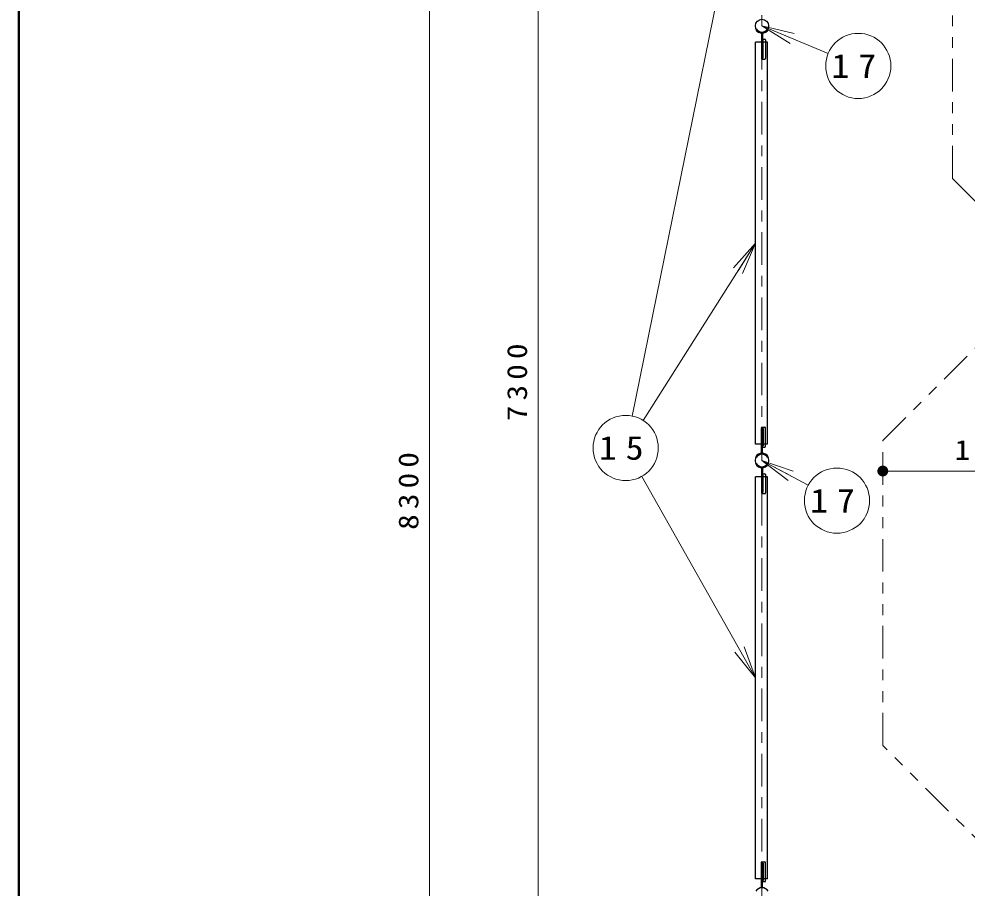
# Model space of a CAD drawing. Units: millimetres on the paper, scale 1:50. Extents: x 35 to 420, y -297 to 267.
# Drawn here: x 35 to 122.3, y 102.2 to 182.2 of the extents above; entities that cross this region are included whole.
import ezdxf

# ---------------------------------------------------------------- set-up
doc = ezdxf.new("R2010")
doc.units = ezdxf.units.MM
doc.linetypes.add('USER2', pattern=[6, 3, -1, 1, -1])
doc.linetypes.add('USER3', pattern=[8, 3, -1, 1, -1, 1, -1])
doc.layers.add('1_50', color=20, linetype='Continuous', lineweight=25)
doc.layers.add('LY_3', color=7, linetype='Continuous', lineweight=13)
doc.styles.add('ＭＳ ゴシック', font='')
doc.styles.get('ＭＳ ゴシック').set_extended_font_data('MS Gothic')

# ---------------------------------------------------------------- blocks, each defined once
blk = doc.blocks.new('filled_dot')
at = {"color": 0, "linetype": 'Continuous', "lineweight": -2, "const_width": 1.25}
blk.add_lwpolyline([(-0.625, 0, 1), (0.625, 0, 1)], format="xyb", close=True, dxfattribs=at)

msp = doc.modelspace()

# ---------------------------------------------------------------- linework, layer by layer
at = {"layer": '1_50', "color": 7, "lineweight": 13}
for p, q in [((72.791, 55.515), (72.791, 221.515)), ((82.791, 75.515), (82.791, 221.515)), ((102.791, 201.515), (91.442, 145.603)), ((105.969, 179.901), (103.391, 181.515)), ((103.391, 181.515), (106.353, 180.824)), ((103.391, 181.515), (106.161, 180.363)), ((103.391, 181.515), (109.484, 178.981)), ((102.791, 161.515), (92.451, 145.197)), ((100.763, 159.248), (102.791, 161.515)), ((102.791, 161.515), (101.186, 158.981)), ((102.791, 161.515), (101.608, 158.713)), ((105.8, 139.657), (103.391, 141.515)), ((103.391, 141.515), (106.272, 140.538)), ((103.391, 141.515), (106.036, 140.098)), ((103.391, 141.515), (107.647, 139.234)), ((114.511, 140.539), (134.511, 140.539)), ((102.791, 121.515), (92.321, 140.051)), ((102.791, 121.515), (101.316, 124.127)), ((101.751, 124.373), (102.791, 121.515)), ((102.791, 121.515), (100.881, 123.881))]:
    msp.add_line(p, q, dxfattribs=at)
at = {"layer": '1_50', "color": 131, "linetype": 'USER2', "lineweight": 13}
msp.add_line((103.391, 75.515), (103.391, 221.515), dxfattribs=at)
at = {"layer": '1_50', "color": 70, "linetype": 'USER3', "lineweight": 13}
for q in [(120.933, 195.549), (132.648, 155.765)]:
    msp.add_line((120.933, 167.48), q, dxfattribs=at)
at = {"layer": '1_50', "color": 2}
for p, q in [((102.873, 181.204), (102.817, 181.172)), ((103.359, 180.846), (103.359, 178.591)), ((103.423, 180.846), (103.423, 178.591)), ((103.91, 181.204), (103.966, 181.172)), ((103.359, 178.591), (103.423, 178.591)), ((103.359, 142.184), (103.359, 144.439)), ((103.359, 144.439), (103.423, 144.439)), ((103.423, 142.184), (103.423, 144.439)), ((102.873, 141.826), (102.817, 141.858)), ((103.91, 141.826), (103.966, 141.858)), ((102.873, 141.204), (102.817, 141.172)), ((103.359, 140.846), (103.359, 138.591)), ((103.423, 140.846), (103.423, 138.591)), ((103.91, 141.204), (103.966, 141.172)), ((103.359, 138.591), (103.423, 138.591)), ((103.359, 102.184), (103.359, 104.439)), ((103.359, 104.439), (103.423, 104.439)), ((103.423, 102.184), (103.423, 104.439))]:
    msp.add_line(p, q, dxfattribs=at)
at = {"layer": '1_50', "color": 7}
for p, q in [((103.891, 180.012), (102.791, 180.012)), ((102.791, 143.017), (102.791, 180.012)), ((103.891, 143.017), (103.891, 180.012)), ((103.891, 143.017), (102.791, 143.017)), ((103.891, 140.012), (102.791, 140.012)), ((102.791, 103.017), (102.791, 140.012)), ((103.891, 103.017), (103.891, 140.012)), ((103.891, 103.017), (102.791, 103.017))]:
    msp.add_line(p, q, dxfattribs=at)
at = {"layer": '1_50', "color": 1}
for p, q in [((103.503, 180.17), (103.423, 180.17)), ((103.463, 180.281), (103.663, 180.281)), ((103.503, 178.581), (103.503, 180.17)), ((103.723, 180.221), (103.723, 178.521)), ((103.343, 178.541), (103.343, 178.501)), ((103.383, 178.581), (103.503, 178.581)), ((103.383, 178.461), (103.663, 178.461)), ((103.343, 144.489), (103.343, 144.529)), ((103.383, 144.569), (103.663, 144.569)), ((103.383, 144.449), (103.503, 144.449)), ((103.503, 144.449), (103.503, 142.859)), ((103.723, 142.809), (103.723, 144.509)), ((103.503, 142.859), (103.423, 142.859)), ((103.463, 142.749), (103.663, 142.749)), ((103.503, 140.17), (103.423, 140.17)), ((103.463, 140.281), (103.663, 140.281)), ((103.503, 138.581), (103.503, 140.17)), ((103.723, 140.221), (103.723, 138.521)), ((103.343, 138.541), (103.343, 138.501)), ((103.383, 138.581), (103.503, 138.581)), ((103.383, 138.461), (103.663, 138.461)), ((103.343, 104.489), (103.343, 104.529)), ((103.383, 104.569), (103.663, 104.569)), ((103.383, 104.449), (103.503, 104.449)), ((103.503, 104.449), (103.503, 102.859)), ((103.723, 102.809), (103.723, 104.509)), ((103.503, 102.859), (103.423, 102.859)), ((103.463, 102.749), (103.663, 102.749))]:
    msp.add_line(p, q, dxfattribs=at)
at = {"layer": '1_50', "color": 70, "linetype": 'USER3', "lineweight": 13}
msp.add_lwpolyline([(189.175, 155.065), (200.891, 143.349), (200.891, 115.281), (189.175, 103.565), (126.227, 103.565), (114.511, 115.281), (114.511, 143.349), (126.227, 155.065)], close=True, dxfattribs=at)
at = {"layer": '1_50', "color": 7}
for centre in [(103.391, 181.515), (103.391, 181.515), (103.391, 141.515), (103.391, 141.515)]:
    msp.add_circle(centre, 0.605, dxfattribs=at)
at = {"layer": '1_50', "color": 7, "lineweight": 13}
for centre in [(112.254, 177.829), (90.845, 142.663), (110.292, 137.817)]:
    msp.add_circle(centre, 3, dxfattribs=at)
at = {"layer": '1_50', "color": 2}
for centre, radius, start, end in [((103.391, 181.515), 0.669, 210.85647, 329.14353), ((103.391, 181.515), 0.605, 210.85647, 329.14353), ((103.391, 141.515), 0.669, 30.85647, 149.14353), ((103.391, 141.515), 0.605, 30.85647, 149.14353), ((103.391, 141.515), 0.669, 210.85647, 329.14353), ((103.391, 141.515), 0.605, 210.85647, 329.14353), ((103.391, 101.515), 0.669, 30.85647, 149.14353)]:
    msp.add_arc(centre, radius, start, end, dxfattribs=at)
at = {"layer": '1_50', "color": 1}
for centre, radius, start, end in [((103.463, 180.241), 0.04, 90, 180), ((103.663, 180.221), 0.06, 0, 90), ((103.383, 178.541), 0.04, 90, 180), ((103.383, 178.501), 0.04, 180, 270), ((103.663, 178.521), 0.06, 270, 0), ((103.383, 144.529), 0.04, 90, 180), ((103.383, 144.489), 0.04, 180, 270), ((103.663, 144.509), 0.06, 0, 90), ((103.463, 142.789), 0.04, 180, 270), ((103.663, 142.809), 0.06, 270, 0), ((103.463, 140.241), 0.04, 90, 180), ((103.663, 140.221), 0.06, 0, 90), ((103.383, 138.541), 0.04, 90, 180), ((103.383, 138.501), 0.04, 180, 270), ((103.663, 138.521), 0.06, 270, 0), ((103.383, 104.529), 0.04, 90, 180), ((103.383, 104.489), 0.04, 180, 270), ((103.663, 104.509), 0.06, 0, 90), ((103.463, 102.789), 0.04, 180, 270), ((103.663, 102.809), 0.06, 270, 0)]:
    msp.add_arc(centre, radius, start, end, dxfattribs=at)
at = {"layer": 'LY_3', "lineweight": 50}
msp.add_line((35, 267), (35, 0), dxfattribs=at)

# ---------------------------------------------------------------- block references
at = {"layer": '1_50', "color": 7, "lineweight": 13, "xscale": 0.4, "yscale": 0.4}
msp.add_blockref('filled_dot', (114.511, 140.539), dxfattribs=at)

# ---------------------------------------------------------------- texts
at = {"layer": '1_50', "color": 7, "style": 'ＭＳ ゴシック'}
for s, insert, char_height, attachment_point in [('\\T1.5;\\W1.1;17', (112.254, 177.829), 2.199, 5), ('\\T1.5;\\W1.1;15', (90.845, 142.663), 2.199, 5), ('\\T1.33;\\W1.15;1000', (124.932, 141.539), 1.833, 8), ('\\T1.5;\\W1.1;17', (110.292, 137.817), 2.199, 5)]:
    msp.add_mtext(s, dxfattribs=dict(at, insert=insert, char_height=char_height, attachment_point=attachment_point))
at = {"layer": '1_50', "color": 7, "char_height": 1.833, "attachment_point": 8, "rotation": 90, "style": 'ＭＳ ゴシック'}
for s, insert in [('\\T1.33;\\W1.15;7300', (81.791, 148.942)), ('\\T1.33;\\W1.15;8300', (71.791, 138.942))]:
    msp.add_mtext(s, dxfattribs=dict(at, insert=insert))

doc.saveas('drawing.dxf')
